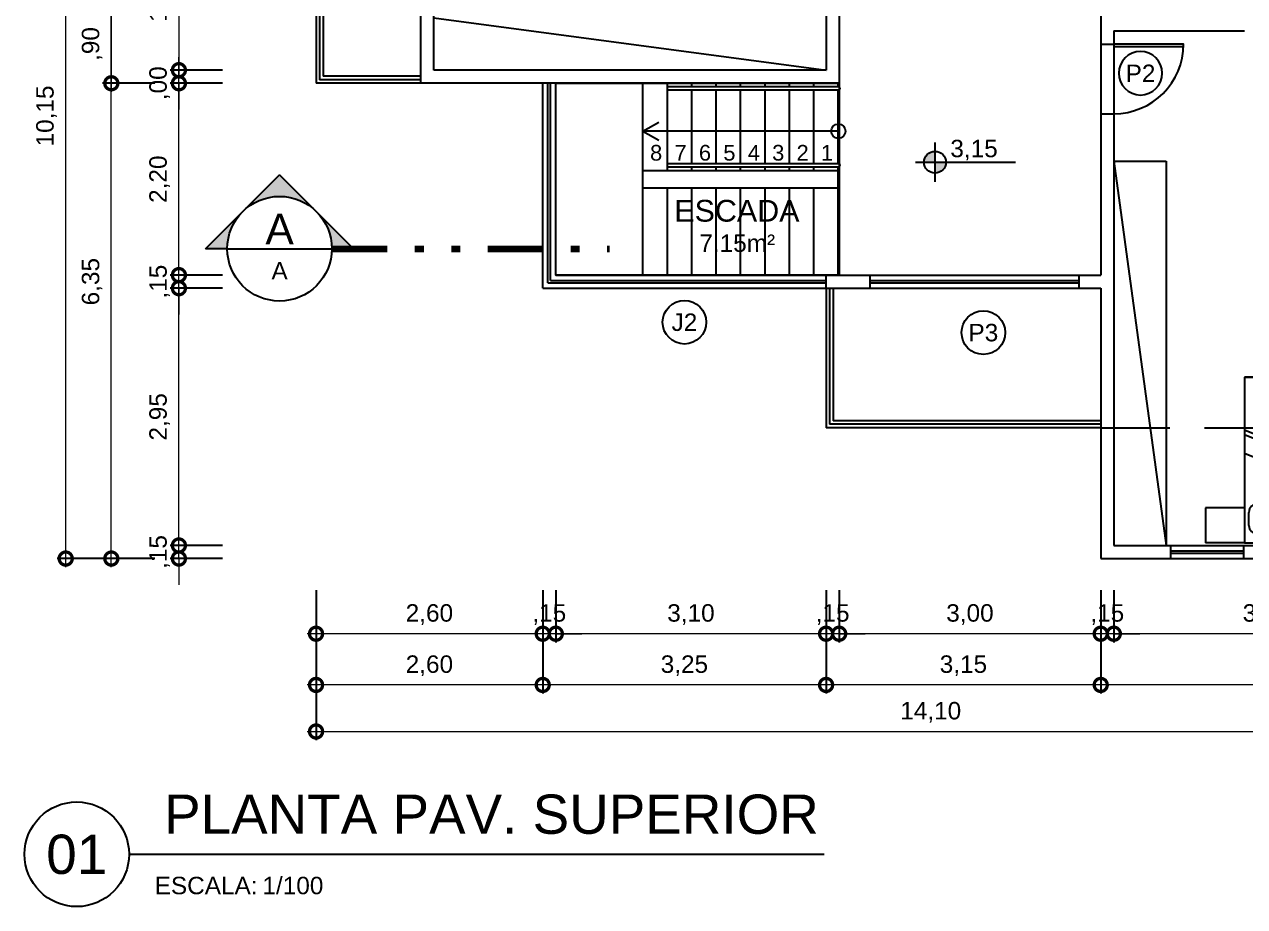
# Model space of a CAD drawing. Header units: metres. Extents: x 47364 to 47486, y 23388 to 23411.
# Drawn here: x 47416.33 to 47430.33, y 23391.08 to 23401.19 of the extents above; entities that cross this region are included whole.
import ezdxf
from ezdxf.enums import TextEntityAlignment as Align

# ---------------------------------------------------------------- set-up
doc = ezdxf.new("R2010")
doc.units = ezdxf.units.M
doc.header["$LTSCALE"] = 0.25
doc.linetypes.add('DIVIDEX2', pattern=[63.5, 25.4, -12.7, 0, -12.7, 0, -12.7])
doc.linetypes.add('HIDDEN2', pattern=[4.7625, 3.175, -1.5875])
doc.layers.add('ARQ_0_AREAS', color=7, linetype='Continuous', true_color=0x5a1694, plot=False)
for name, color, linetype in [('ARQ_ALV CT', 4, 'Continuous'), ('ARQ_ALV VS', 2, 'Continuous'), ('ARQ_ESQ CT', 2, 'Continuous'), ('ARQ_GRADIL', 2, 'Continuous'), ('ARQ_MOB 01', 1, 'Continuous'), ('ARQ_PISO 01', 1, 'Continuous'), ('ARQ_PROJ INF', 1, 'HIDDEN2'), ('ARQ_SIMB 01', 1, 'Continuous'), ('ARQ_TXT 01', 1, 'Continuous'), ('SIMB_01', 1, 'Continuous'), ('SIMB_02', 2, 'Continuous'), ('SIMB_PREENCHIMENTO', 253, 'Continuous'), ('SIMB_TXT', 1, 'Continuous')]:
    doc.layers.add(name, color=color, linetype=linetype)
doc.layers.add('ARQ_COTA_AZUL', color=5, linetype='Continuous', lineweight=20, true_color=0x0000ff)
doc.layers.add('SIMB_LCT', color=252, linetype='DIVIDEX2', lineweight=100)
doc.styles.add('Annot_1.8mm', font='arial.ttf', dxfattribs={"height": 1.8})
doc.styles.add('Annot_2.0mm', font='arial.ttf', dxfattribs={"height": 2})
doc.styles.add('Annot_2.5mm', font='arial.ttf', dxfattribs={"height": 2.5})
doc.styles.add('cota', font='arial.ttf')
doc.styles.add('SIMB', font='arial.ttf')
doc.dimstyles.new('Info 01 - annot', dxfattribs={"dimtxt": 2, "dimasz": 3, "dimexe": 1, "dimexo": 1, "dimgap": 1, "dimtad": 1, "dimzin": 4, "dimtxsty": 'cota', "dimblk": 'DOTSMALL', "dimcen": 2, "dimdle": 1, "dimclrd": 256, "dimclre": 256, "dimclrt": 1, "dimazin": 2, "dimtfac": 0.09, "dimtix": 1, "dimtmove": 2, "dimatfit": 2, "dimfxl": 5, "dimfxlon": 1, "dimtolj": 1, "dimtzin": 4, "dimlwd": -1, "dimarcsym": 1})

# ---------------------------------------------------------------- blocks, each defined once
blk = doc.blocks.new('*U358')
at = {"layer": 'SIMB_02'}
blk.add_line((6, 0), (85.72, 0), dxfattribs=at)
blk.add_circle((0, 0), 6, dxfattribs=at)
at = {"layer": 'SIMB_TXT', "style": 'SIMB'}
blk.add_text('ESCALA:', height=2, dxfattribs=at).set_placement((8.94, -4.58))
blk.add_attdef('TITULO_DO_DESENHO', text='', height=4.5, dxfattribs=at).set_placement((10.02, 1), align=Align.BOTTOM_LEFT)
blk.add_attdef('NUM', text='', height=4.5, dxfattribs=at).set_placement((0, 0), align=Align.MIDDLE_CENTER)
blk.add_attdef('ESCALA', (21.3, -4.58), '', height=2, dxfattribs=at)
blk = doc.blocks.new('CAMA 180')
at = {"layer": 'ARQ_MOB 01'}
for p, q in [((0.4, 1.15), (0, 1.15)), ((0, 0.7), (0, 1.15)), ((0.4, 0.7), (0.4, 1.15)), ((1.9, 0.7), (0, 0.7)), ((0, 0.7), (0, -0.7)), ((0.452, -0.7), (1.026, 0.7)), ((0.665, -0.7), (1.239, 0.7)), ((0.718, -0.7), (1.292, 0.7)), ((1.9, -0.7), (1.9, 0.7)), ((1.9, 0.7), (1.9, -0.7)), ((0.2, 0.65), (0.35, 0.65)), ((0.1, 0.15), (0.1, 0.55)), ((0.45, 0.15), (0.45, 0.55)), ((0.2, 0.05), (0.35, 0.05)), ((0.2, -0.05), (0.35, -0.05)), ((0.1, -0.15), (0.1, -0.55)), ((0.45, -0.15), (0.45, -0.55)), ((0.2, -0.65), (0.35, -0.65)), ((0, -0.7), (1.9, -0.7)), ((0, -0.7), (0, -1.15)), ((0.4, -0.7), (0.4, -1.15)), ((0, -1.15), (0.4, -1.15))]:
    blk.add_line(p, q, dxfattribs=at)
for centre, start, end in [((0.2, 0.55), 90, 180), ((0.35, 0.55), 0, 90), ((0.2, 0.15), 180, 270), ((0.35, 0.15), 270, 0), ((0.2, -0.15), 90, 180), ((0.35, -0.15), 0, 90), ((0.2, -0.55), 180, 270), ((0.35, -0.55), 270, 0)]:
    blk.add_arc(centre, 0.1, start, end, dxfattribs=at)
blk = doc.blocks.new('_DotSmall')
at = {"color": 0, "linetype": 'ByBlock', "const_width": 0.5}
blk.add_lwpolyline([(-0.0625, 0, 1), (0.0625, 0, 1)], format="xyb", close=True, dxfattribs=at)
blk = doc.blocks.new('*D331')
at = {"layer": 'ARQ_COTA_AZUL', "lineweight": -2, "transparency": 16777216}
for p, q in [((47428.828, 23394.706), (47428.828, 23394.106)), ((47432.328, 23394.706), (47432.328, 23394.106))]:
    blk.add_line(p, q, dxfattribs=at)
at = {"layer": 'ARQ_COTA_AZUL', "transparency": 16777216}
blk.add_line((47432.428, 23394.206), (47428.728, 23394.206), dxfattribs=at)
at = {"layer": 'ARQ_COTA_AZUL', "transparency": 16777216, "xscale": 0.3, "yscale": 0.3, "zscale": 0.3, "rotation": 180}
blk.add_blockref('_DotSmall', (47428.828, 23394.206), dxfattribs=at)
at = {"layer": 'ARQ_COTA_AZUL', "transparency": 16777216, "xscale": 0.3, "yscale": 0.3, "zscale": 0.3}
blk.add_blockref('_DotSmall', (47432.328, 23394.206), dxfattribs=at)
at = {"layer": 'ARQ_COTA_AZUL', "color": 1, "transparency": 16777216, "insert": (47430.578, 23394.426), "char_height": 0.2, "attachment_point": 5, "style": 'cota'}
blk.add_mtext('\\A1;3,50', dxfattribs=at)
blk = doc.blocks.new('*D332')
at = {"layer": 'ARQ_COTA_AZUL', "lineweight": -2, "transparency": 16777216}
for p, q in [((47428.678, 23394.706), (47428.678, 23394.106)), ((47428.828, 23394.706), (47428.828, 23394.106))]:
    blk.add_line(p, q, dxfattribs=at)
at = {"layer": 'ARQ_COTA_AZUL', "transparency": 16777216}
for p, q in [((47428.678, 23394.206), (47428.378, 23394.206)), ((47428.828, 23394.206), (47428.678, 23394.206)), ((47428.828, 23394.206), (47429.128, 23394.206))]:
    blk.add_line(p, q, dxfattribs=at)
at = {"layer": 'ARQ_COTA_AZUL', "transparency": 16777216, "xscale": 0.3, "yscale": 0.3, "zscale": 0.3}
blk.add_blockref('_DotSmall', (47428.678, 23394.206), dxfattribs=at)
at = {"layer": 'ARQ_COTA_AZUL', "transparency": 16777216, "xscale": 0.3, "yscale": 0.3, "zscale": 0.3, "rotation": 180}
blk.add_blockref('_DotSmall', (47428.828, 23394.206), dxfattribs=at)
at = {"layer": 'ARQ_COTA_AZUL', "color": 1, "transparency": 16777216, "insert": (47428.753, 23394.426), "char_height": 0.2, "attachment_point": 5, "style": 'cota'}
blk.add_mtext('\\A1;,15', dxfattribs=at)
blk = doc.blocks.new('*D304')
at = {"layer": 'ARQ_COTA_AZUL', "lineweight": -2, "transparency": 16777216}
for p, q in [((47425.678, 23394.706), (47425.678, 23394.106)), ((47428.678, 23394.706), (47428.678, 23394.106))]:
    blk.add_line(p, q, dxfattribs=at)
at = {"layer": 'ARQ_COTA_AZUL', "transparency": 16777216}
blk.add_line((47428.778, 23394.206), (47425.578, 23394.206), dxfattribs=at)
at = {"layer": 'ARQ_COTA_AZUL', "transparency": 16777216, "xscale": 0.3, "yscale": 0.3, "zscale": 0.3, "rotation": 180}
blk.add_blockref('_DotSmall', (47425.678, 23394.206), dxfattribs=at)
at = {"layer": 'ARQ_COTA_AZUL', "transparency": 16777216, "xscale": 0.3, "yscale": 0.3, "zscale": 0.3}
blk.add_blockref('_DotSmall', (47428.678, 23394.206), dxfattribs=at)
at = {"layer": 'ARQ_COTA_AZUL', "color": 1, "transparency": 16777216, "insert": (47427.178, 23394.426), "char_height": 0.2, "attachment_point": 5, "style": 'cota'}
blk.add_mtext('\\A1;3,00', dxfattribs=at)
blk = doc.blocks.new('*D305')
at = {"layer": 'ARQ_COTA_AZUL', "lineweight": -2, "transparency": 16777216}
for p, q in [((47425.528, 23394.706), (47425.528, 23394.106)), ((47425.678, 23394.706), (47425.678, 23394.106))]:
    blk.add_line(p, q, dxfattribs=at)
at = {"layer": 'ARQ_COTA_AZUL', "transparency": 16777216}
for p, q in [((47425.528, 23394.206), (47425.228, 23394.206)), ((47425.678, 23394.206), (47425.528, 23394.206)), ((47425.678, 23394.206), (47425.978, 23394.206))]:
    blk.add_line(p, q, dxfattribs=at)
at = {"layer": 'ARQ_COTA_AZUL', "transparency": 16777216, "xscale": 0.3, "yscale": 0.3, "zscale": 0.3}
blk.add_blockref('_DotSmall', (47425.528, 23394.206), dxfattribs=at)
at = {"layer": 'ARQ_COTA_AZUL', "transparency": 16777216, "xscale": 0.3, "yscale": 0.3, "zscale": 0.3, "rotation": 180}
blk.add_blockref('_DotSmall', (47425.678, 23394.206), dxfattribs=at)
at = {"layer": 'ARQ_COTA_AZUL', "color": 1, "transparency": 16777216, "insert": (47425.603, 23394.426), "char_height": 0.2, "attachment_point": 5, "style": 'cota'}
blk.add_mtext('\\A1;,15', dxfattribs=at)
blk = doc.blocks.new('*D306')
at = {"layer": 'ARQ_COTA_AZUL', "lineweight": -2, "transparency": 16777216}
for p, q in [((47422.428, 23394.706), (47422.428, 23394.106)), ((47425.528, 23394.706), (47425.528, 23394.106))]:
    blk.add_line(p, q, dxfattribs=at)
at = {"layer": 'ARQ_COTA_AZUL', "transparency": 16777216}
blk.add_line((47425.628, 23394.206), (47422.328, 23394.206), dxfattribs=at)
at = {"layer": 'ARQ_COTA_AZUL', "transparency": 16777216, "xscale": 0.3, "yscale": 0.3, "zscale": 0.3, "rotation": 180}
blk.add_blockref('_DotSmall', (47422.428, 23394.206), dxfattribs=at)
at = {"layer": 'ARQ_COTA_AZUL', "transparency": 16777216, "xscale": 0.3, "yscale": 0.3, "zscale": 0.3}
blk.add_blockref('_DotSmall', (47425.528, 23394.206), dxfattribs=at)
at = {"layer": 'ARQ_COTA_AZUL', "color": 1, "transparency": 16777216, "insert": (47423.978, 23394.426), "char_height": 0.2, "attachment_point": 5, "style": 'cota'}
blk.add_mtext('\\A1;3,10', dxfattribs=at)
blk = doc.blocks.new('*D307')
at = {"layer": 'ARQ_COTA_AZUL', "lineweight": -2, "transparency": 16777216}
for p, q in [((47422.278, 23394.706), (47422.278, 23394.106)), ((47422.428, 23394.706), (47422.428, 23394.106))]:
    blk.add_line(p, q, dxfattribs=at)
at = {"layer": 'ARQ_COTA_AZUL', "transparency": 16777216}
for p, q in [((47422.278, 23394.206), (47421.978, 23394.206)), ((47422.428, 23394.206), (47422.278, 23394.206)), ((47422.428, 23394.206), (47422.728, 23394.206))]:
    blk.add_line(p, q, dxfattribs=at)
at = {"layer": 'ARQ_COTA_AZUL', "transparency": 16777216, "xscale": 0.3, "yscale": 0.3, "zscale": 0.3}
blk.add_blockref('_DotSmall', (47422.278, 23394.206), dxfattribs=at)
at = {"layer": 'ARQ_COTA_AZUL', "transparency": 16777216, "xscale": 0.3, "yscale": 0.3, "zscale": 0.3, "rotation": 180}
blk.add_blockref('_DotSmall', (47422.428, 23394.206), dxfattribs=at)
at = {"layer": 'ARQ_COTA_AZUL', "color": 1, "transparency": 16777216, "insert": (47422.353, 23394.426), "char_height": 0.2, "attachment_point": 5, "style": 'cota'}
blk.add_mtext('\\A1;,15', dxfattribs=at)
blk = doc.blocks.new('*D308')
at = {"layer": 'ARQ_COTA_AZUL', "lineweight": -2, "transparency": 16777216}
for p, q in [((47419.678, 23394.706), (47419.678, 23394.106)), ((47422.278, 23394.706), (47422.278, 23394.106))]:
    blk.add_line(p, q, dxfattribs=at)
at = {"layer": 'ARQ_COTA_AZUL', "transparency": 16777216}
blk.add_line((47422.378, 23394.206), (47419.578, 23394.206), dxfattribs=at)
at = {"layer": 'ARQ_COTA_AZUL', "transparency": 16777216, "xscale": 0.3, "yscale": 0.3, "zscale": 0.3, "rotation": 180}
blk.add_blockref('_DotSmall', (47419.678, 23394.206), dxfattribs=at)
at = {"layer": 'ARQ_COTA_AZUL', "transparency": 16777216, "xscale": 0.3, "yscale": 0.3, "zscale": 0.3}
blk.add_blockref('_DotSmall', (47422.278, 23394.206), dxfattribs=at)
at = {"layer": 'ARQ_COTA_AZUL', "color": 1, "transparency": 16777216, "insert": (47420.978, 23394.426), "char_height": 0.2, "attachment_point": 5, "style": 'cota'}
blk.add_mtext('\\A1;2,60', dxfattribs=at)
blk = doc.blocks.new('*D318')
at = {"layer": 'ARQ_COTA_AZUL', "lineweight": -2, "transparency": 16777216}
for p, q in [((47428.678, 23394.119), (47428.678, 23393.519)), ((47433.778, 23394.119), (47433.778, 23393.519))]:
    blk.add_line(p, q, dxfattribs=at)
at = {"layer": 'ARQ_COTA_AZUL', "transparency": 16777216}
blk.add_line((47433.878, 23393.619), (47428.578, 23393.619), dxfattribs=at)
at = {"layer": 'ARQ_COTA_AZUL', "transparency": 16777216, "xscale": 0.3, "yscale": 0.3, "zscale": 0.3, "rotation": 180}
blk.add_blockref('_DotSmall', (47428.678, 23393.619), dxfattribs=at)
at = {"layer": 'ARQ_COTA_AZUL', "transparency": 16777216, "xscale": 0.3, "yscale": 0.3, "zscale": 0.3}
blk.add_blockref('_DotSmall', (47433.778, 23393.619), dxfattribs=at)
at = {"layer": 'ARQ_COTA_AZUL', "color": 1, "transparency": 16777216, "insert": (47431.228, 23393.839), "char_height": 0.2, "attachment_point": 5, "style": 'cota'}
blk.add_mtext('\\A1;5,10', dxfattribs=at)
blk = doc.blocks.new('*D319')
at = {"layer": 'ARQ_COTA_AZUL', "lineweight": -2, "transparency": 16777216}
for p, q in [((47425.528, 23394.119), (47425.528, 23393.519)), ((47428.678, 23394.119), (47428.678, 23393.519))]:
    blk.add_line(p, q, dxfattribs=at)
at = {"layer": 'ARQ_COTA_AZUL', "transparency": 16777216}
blk.add_line((47428.778, 23393.619), (47425.428, 23393.619), dxfattribs=at)
at = {"layer": 'ARQ_COTA_AZUL', "transparency": 16777216, "xscale": 0.3, "yscale": 0.3, "zscale": 0.3, "rotation": 180}
blk.add_blockref('_DotSmall', (47425.528, 23393.619), dxfattribs=at)
at = {"layer": 'ARQ_COTA_AZUL', "transparency": 16777216, "xscale": 0.3, "yscale": 0.3, "zscale": 0.3}
blk.add_blockref('_DotSmall', (47428.678, 23393.619), dxfattribs=at)
at = {"layer": 'ARQ_COTA_AZUL', "color": 1, "transparency": 16777216, "insert": (47427.103, 23393.839), "char_height": 0.2, "attachment_point": 5, "style": 'cota'}
blk.add_mtext('\\A1;3,15', dxfattribs=at)
blk = doc.blocks.new('*D320')
at = {"layer": 'ARQ_COTA_AZUL', "lineweight": -2, "transparency": 16777216}
for p, q in [((47422.278, 23394.119), (47422.278, 23393.519)), ((47425.528, 23394.119), (47425.528, 23393.519))]:
    blk.add_line(p, q, dxfattribs=at)
at = {"layer": 'ARQ_COTA_AZUL', "transparency": 16777216}
blk.add_line((47425.628, 23393.619), (47422.178, 23393.619), dxfattribs=at)
at = {"layer": 'ARQ_COTA_AZUL', "transparency": 16777216, "xscale": 0.3, "yscale": 0.3, "zscale": 0.3, "rotation": 180}
blk.add_blockref('_DotSmall', (47422.278, 23393.619), dxfattribs=at)
at = {"layer": 'ARQ_COTA_AZUL', "transparency": 16777216, "xscale": 0.3, "yscale": 0.3, "zscale": 0.3}
blk.add_blockref('_DotSmall', (47425.528, 23393.619), dxfattribs=at)
at = {"layer": 'ARQ_COTA_AZUL', "color": 1, "transparency": 16777216, "insert": (47423.903, 23393.839), "char_height": 0.2, "attachment_point": 5, "style": 'cota'}
blk.add_mtext('\\A1;3,25', dxfattribs=at)
blk = doc.blocks.new('*D321')
at = {"layer": 'ARQ_COTA_AZUL', "lineweight": -2, "transparency": 16777216}
for p, q in [((47419.678, 23394.119), (47419.678, 23393.519)), ((47422.278, 23394.119), (47422.278, 23393.519))]:
    blk.add_line(p, q, dxfattribs=at)
at = {"layer": 'ARQ_COTA_AZUL', "transparency": 16777216}
blk.add_line((47422.378, 23393.619), (47419.578, 23393.619), dxfattribs=at)
at = {"layer": 'ARQ_COTA_AZUL', "transparency": 16777216, "xscale": 0.3, "yscale": 0.3, "zscale": 0.3, "rotation": 180}
blk.add_blockref('_DotSmall', (47419.678, 23393.619), dxfattribs=at)
at = {"layer": 'ARQ_COTA_AZUL', "transparency": 16777216, "xscale": 0.3, "yscale": 0.3, "zscale": 0.3}
blk.add_blockref('_DotSmall', (47422.278, 23393.619), dxfattribs=at)
at = {"layer": 'ARQ_COTA_AZUL', "color": 1, "transparency": 16777216, "insert": (47420.978, 23393.839), "char_height": 0.2, "attachment_point": 5, "style": 'cota'}
blk.add_mtext('\\A1;2,60', dxfattribs=at)
blk = doc.blocks.new('*D322')
at = {"layer": 'ARQ_COTA_AZUL', "lineweight": -2, "transparency": 16777216}
for p, q in [((47419.678, 23393.585), (47419.678, 23392.985)), ((47433.778, 23393.585), (47433.778, 23392.985))]:
    blk.add_line(p, q, dxfattribs=at)
at = {"layer": 'ARQ_COTA_AZUL', "transparency": 16777216}
blk.add_line((47419.578, 23393.085), (47433.878, 23393.085), dxfattribs=at)
at = {"layer": 'ARQ_COTA_AZUL', "transparency": 16777216, "xscale": 0.3, "yscale": 0.3, "zscale": 0.3, "rotation": 180}
blk.add_blockref('_DotSmall', (47419.678, 23393.085), dxfattribs=at)
at = {"layer": 'ARQ_COTA_AZUL', "transparency": 16777216, "xscale": 0.3, "yscale": 0.3, "zscale": 0.3}
blk.add_blockref('_DotSmall', (47433.778, 23393.085), dxfattribs=at)
at = {"layer": 'ARQ_COTA_AZUL', "color": 1, "transparency": 16777216, "insert": (47426.728, 23393.305), "char_height": 0.2, "attachment_point": 5, "style": 'cota'}
blk.add_mtext('\\A1;14,10', dxfattribs=at)
blk = doc.blocks.new('*U22')
at = {"layer": 'SIMB_02'}
blk.add_circle((0, 0), 2.5, dxfattribs=at)
at = {"layer": 'SIMB_TXT', "style": 'SIMB'}
blk.add_attdef('CDESQ', text='', height=2, dxfattribs=at).set_placement((0, 0), align=Align.MIDDLE_CENTER)
blk = doc.blocks.new('*D309')
at = {"layer": 'ARQ_COTA_AZUL', "transparency": 16777216}
for p, q in [((47418.105, 23395.218), (47418.105, 23395.518)), ((47418.105, 23395.068), (47418.105, 23395.218)), ((47418.105, 23395.068), (47418.105, 23394.768))]:
    blk.add_line(p, q, dxfattribs=at)
at = {"layer": 'ARQ_COTA_AZUL', "lineweight": -2, "transparency": 16777216}
for p, q in [((47418.605, 23395.218), (47418.005, 23395.218)), ((47418.605, 23395.068), (47418.005, 23395.068))]:
    blk.add_line(p, q, dxfattribs=at)
at = {"layer": 'ARQ_COTA_AZUL', "transparency": 16777216, "xscale": 0.3, "yscale": 0.3, "zscale": 0.3}
for p, rotation in [((47418.105, 23395.218), 270), ((47418.105, 23395.068), 90)]:
    blk.add_blockref('_DotSmall', p, dxfattribs=dict(at, rotation=rotation))
at = {"layer": 'ARQ_COTA_AZUL', "color": 1, "transparency": 16777216, "insert": (47417.884, 23395.143), "char_height": 0.2, "attachment_point": 5, "rotation": 90, "style": 'cota'}
blk.add_mtext('\\A1;,15', dxfattribs=at)
blk = doc.blocks.new('*D310')
at = {"layer": 'ARQ_COTA_AZUL', "transparency": 16777216}
blk.add_line((47418.105, 23395.118), (47418.105, 23398.268), dxfattribs=at)
at = {"layer": 'ARQ_COTA_AZUL', "lineweight": -2, "transparency": 16777216}
for p, q in [((47418.605, 23398.168), (47418.005, 23398.168)), ((47418.605, 23395.218), (47418.005, 23395.218))]:
    blk.add_line(p, q, dxfattribs=at)
at = {"layer": 'ARQ_COTA_AZUL', "transparency": 16777216, "xscale": 0.3, "yscale": 0.3, "zscale": 0.3}
for p, rotation in [((47418.105, 23398.168), 90), ((47418.105, 23395.218), 270)]:
    blk.add_blockref('_DotSmall', p, dxfattribs=dict(at, rotation=rotation))
at = {"layer": 'ARQ_COTA_AZUL', "color": 1, "transparency": 16777216, "insert": (47417.884, 23396.693), "char_height": 0.2, "attachment_point": 5, "rotation": 90, "style": 'cota'}
blk.add_mtext('\\A1;2,95', dxfattribs=at)
blk = doc.blocks.new('*D311')
at = {"layer": 'ARQ_COTA_AZUL', "transparency": 16777216}
for p, q in [((47418.105, 23398.318), (47418.105, 23398.618)), ((47418.105, 23398.168), (47418.105, 23398.318)), ((47418.105, 23398.168), (47418.105, 23397.868))]:
    blk.add_line(p, q, dxfattribs=at)
at = {"layer": 'ARQ_COTA_AZUL', "lineweight": -2, "transparency": 16777216}
for p, q in [((47418.605, 23398.318), (47418.005, 23398.318)), ((47418.605, 23398.168), (47418.005, 23398.168))]:
    blk.add_line(p, q, dxfattribs=at)
at = {"layer": 'ARQ_COTA_AZUL', "transparency": 16777216, "xscale": 0.3, "yscale": 0.3, "zscale": 0.3}
for p, rotation in [((47418.105, 23398.318), 270), ((47418.105, 23398.168), 90)]:
    blk.add_blockref('_DotSmall', p, dxfattribs=dict(at, rotation=rotation))
at = {"layer": 'ARQ_COTA_AZUL', "color": 1, "transparency": 16777216, "insert": (47417.884, 23398.243), "char_height": 0.2, "attachment_point": 5, "rotation": 90, "style": 'cota'}
blk.add_mtext('\\A1;,15', dxfattribs=at)
blk = doc.blocks.new('*D312')
at = {"layer": 'ARQ_COTA_AZUL', "lineweight": -2, "transparency": 16777216}
for p, q in [((47418.605, 23400.518), (47418.005, 23400.518)), ((47418.605, 23398.318), (47418.005, 23398.318))]:
    blk.add_line(p, q, dxfattribs=at)
at = {"layer": 'ARQ_COTA_AZUL', "transparency": 16777216}
blk.add_line((47418.105, 23398.218), (47418.105, 23400.618), dxfattribs=at)
at = {"layer": 'ARQ_COTA_AZUL', "transparency": 16777216, "xscale": 0.3, "yscale": 0.3, "zscale": 0.3}
for p, rotation in [((47418.105, 23400.518), 90), ((47418.105, 23398.318), 270)]:
    blk.add_blockref('_DotSmall', p, dxfattribs=dict(at, rotation=rotation))
at = {"layer": 'ARQ_COTA_AZUL', "color": 1, "transparency": 16777216, "insert": (47417.884, 23399.418), "char_height": 0.2, "attachment_point": 5, "rotation": 90, "style": 'cota'}
blk.add_mtext('\\A1;2,20', dxfattribs=at)
blk = doc.blocks.new('*D313')
at = {"layer": 'ARQ_COTA_AZUL', "transparency": 16777216}
for q in [(47418.105, 23400.818), (47418.105, 23400.218)]:
    blk.add_line((47418.105, 23400.518), q, dxfattribs=at)
at = {"layer": 'ARQ_COTA_AZUL', "lineweight": -2, "transparency": 16777216}
blk.add_line((47418.605, 23400.518), (47418.005, 23400.518), dxfattribs=at)
blk.add_line((47418.605, 23400.518), (47418.005, 23400.518), dxfattribs=at)
at = {"layer": 'ARQ_COTA_AZUL', "transparency": 16777216, "xscale": 0.3, "yscale": 0.3, "zscale": 0.3}
for rotation in [270, 90]:
    blk.add_blockref('_DotSmall', (47418.105, 23400.518), dxfattribs=dict(at, rotation=rotation))
at = {"layer": 'ARQ_COTA_AZUL', "color": 1, "transparency": 16777216, "insert": (47417.884, 23400.518), "char_height": 0.2, "attachment_point": 5, "rotation": 90, "style": 'cota'}
blk.add_mtext('\\A1;,00', dxfattribs=at)
blk = doc.blocks.new('*D354')
at = {"layer": 'ARQ_COTA_AZUL', "transparency": 16777216}
blk.add_line((47417.33, 23394.968), (47417.33, 23401.518), dxfattribs=at)
at = {"layer": 'ARQ_COTA_AZUL', "lineweight": -2, "transparency": 16777216}
for p, q in [((47417.83, 23401.418), (47417.23, 23401.418)), ((47417.83, 23395.068), (47417.23, 23395.068))]:
    blk.add_line(p, q, dxfattribs=at)
at = {"layer": 'ARQ_COTA_AZUL', "transparency": 16777216, "xscale": 0.3, "yscale": 0.3, "zscale": 0.3}
for p, rotation in [((47417.33, 23401.418), 90), ((47417.33, 23395.068), 270)]:
    blk.add_blockref('_DotSmall', p, dxfattribs=dict(at, rotation=rotation))
at = {"layer": 'ARQ_COTA_AZUL', "color": 1, "transparency": 16777216, "insert": (47417.11, 23398.243), "char_height": 0.2, "attachment_point": 5, "rotation": 90, "style": 'cota'}
blk.add_mtext('\\A1;6,35', dxfattribs=at)
blk = doc.blocks.new('*D355')
at = {"layer": 'ARQ_COTA_AZUL', "transparency": 16777216}
blk.add_line((47417.33, 23401.518), (47417.33, 23400.418), dxfattribs=at)
at = {"layer": 'ARQ_COTA_AZUL', "lineweight": -2, "transparency": 16777216}
for p, q in [((47417.83, 23401.418), (47417.23, 23401.418)), ((47417.83, 23400.518), (47417.23, 23400.518))]:
    blk.add_line(p, q, dxfattribs=at)
at = {"layer": 'ARQ_COTA_AZUL', "transparency": 16777216, "xscale": 0.3, "yscale": 0.3, "zscale": 0.3}
for p, rotation in [((47417.33, 23401.418), 90), ((47417.33, 23400.518), 270)]:
    blk.add_blockref('_DotSmall', p, dxfattribs=dict(at, rotation=rotation))
at = {"layer": 'ARQ_COTA_AZUL', "color": 1, "transparency": 16777216, "insert": (47417.11, 23400.968), "char_height": 0.2, "attachment_point": 5, "rotation": 90, "style": 'cota'}
blk.add_mtext('\\A1;,90', dxfattribs=at)
blk = doc.blocks.new('*D356')
at = {"layer": 'ARQ_COTA_AZUL', "lineweight": -2, "transparency": 16777216}
for p, q in [((47417.83, 23404.018), (47417.23, 23404.018)), ((47417.83, 23400.518), (47417.23, 23400.518))]:
    blk.add_line(p, q, dxfattribs=at)
at = {"layer": 'ARQ_COTA_AZUL', "transparency": 16777216}
blk.add_line((47417.33, 23400.418), (47417.33, 23404.118), dxfattribs=at)
at = {"layer": 'ARQ_COTA_AZUL', "transparency": 16777216, "xscale": 0.3, "yscale": 0.3, "zscale": 0.3}
for p, rotation in [((47417.33, 23404.018), 90), ((47417.33, 23400.518), 270)]:
    blk.add_blockref('_DotSmall', p, dxfattribs=dict(at, rotation=rotation))
at = {"layer": 'ARQ_COTA_AZUL', "color": 1, "transparency": 16777216, "insert": (47417.11, 23402.268), "char_height": 0.2, "attachment_point": 5, "rotation": 90, "style": 'cota'}
blk.add_mtext('\\A1;3,50', dxfattribs=at)
blk = doc.blocks.new('*D351')
at = {"layer": 'ARQ_COTA_AZUL', "transparency": 16777216}
blk.add_line((47418.105, 23402.418), (47418.105, 23400.568), dxfattribs=at)
at = {"layer": 'ARQ_COTA_AZUL', "lineweight": -2, "transparency": 16777216}
for p, q in [((47418.605, 23402.318), (47418.005, 23402.318)), ((47418.605, 23400.668), (47418.005, 23400.668))]:
    blk.add_line(p, q, dxfattribs=at)
at = {"layer": 'ARQ_COTA_AZUL', "transparency": 16777216, "xscale": 0.3, "yscale": 0.3, "zscale": 0.3}
for p, rotation in [((47418.105, 23402.318), 90), ((47418.105, 23400.668), 270)]:
    blk.add_blockref('_DotSmall', p, dxfattribs=dict(at, rotation=rotation))
at = {"layer": 'ARQ_COTA_AZUL', "color": 1, "transparency": 16777216, "insert": (47417.884, 23401.493), "char_height": 0.2, "attachment_point": 5, "rotation": 90, "style": 'cota'}
blk.add_mtext('\\A1;1,65', dxfattribs=at)
blk = doc.blocks.new('*D352')
at = {"layer": 'ARQ_COTA_AZUL', "transparency": 16777216}
blk.add_line((47416.807, 23394.968), (47416.807, 23405.318), dxfattribs=at)
at = {"layer": 'ARQ_COTA_AZUL', "lineweight": -2, "transparency": 16777216}
for p, q in [((47417.307, 23405.218), (47416.707, 23405.218)), ((47417.307, 23395.068), (47416.707, 23395.068))]:
    blk.add_line(p, q, dxfattribs=at)
at = {"layer": 'ARQ_COTA_AZUL', "transparency": 16777216, "xscale": 0.3, "yscale": 0.3, "zscale": 0.3}
for p, rotation in [((47416.807, 23405.218), 90), ((47416.807, 23395.068), 270)]:
    blk.add_blockref('_DotSmall', p, dxfattribs=dict(at, rotation=rotation))
at = {"layer": 'ARQ_COTA_AZUL', "color": 1, "transparency": 16777216, "insert": (47416.587, 23400.143), "char_height": 0.2, "attachment_point": 5, "rotation": 90, "style": 'cota'}
blk.add_mtext('\\A1;10,15', dxfattribs=at)
blk = doc.blocks.new('*U250')
at = {"layer": 'SIMB_PREENCHIMENTO', "transparency": 33554587}
h = blk.add_hatch(color=256, dxfattribs=at)
h.dxf.hatch_style = 1
h.paths.add_polyline_path([(0, 8.48), (-4.15, 4.33, -0.401827), (4.15, 4.33)])
h = blk.add_hatch(color=256, dxfattribs=at)
h.dxf.hatch_style = 1
h.paths.add_polyline_path([(-4.33, 4.15), (-8.48, 0), (-6, 0, -0.193399)])
h = blk.add_hatch(color=256, dxfattribs=at)
h.dxf.hatch_style = 1
h.paths.add_polyline_path([(4.33, 4.15, -0.193399), (6, 0), (8.48, 0)])
at = {"layer": 'SIMB_01'}
for p, q in [((-8.48, 0), (0, 8.48)), ((8.48, 0), (0, 8.48)), ((-6, 0), (-8.48, 0)), ((-6, 0), (6, 0)), ((6, 0), (8.48, 0))]:
    blk.add_line(p, q, dxfattribs=at)
blk.add_circle((0, 0), 6, dxfattribs=at)
at = {"layer": 'SIMB_LCT'}
blk.add_line((6, 0), (37.85, 0), dxfattribs=at)
at = {"layer": 'SIMB_TXT', "style": 'SIMB'}
for tag, height, p in [('000', 3.5, (0, 2.25)), ('999', 2, (0, -2.53))]:
    blk.add_attdef(tag, text='', height=height, dxfattribs=at).set_placement(p, align=Align.MIDDLE_CENTER)
blk = doc.blocks.new('nivel_PB_A_D')
at = {"layer": 'SIMB_PREENCHIMENTO', "transparency": 33554587}
h = blk.add_hatch(color=256, dxfattribs=at)
h.dxf.hatch_style = 1
h.paths.add_polyline_path([(0, 1.25, 0.414214), (-1.25, 0), (0, 0)])
h.paths.add_polyline_path([(1.25, 0), (0, 0), (0, -1.25, 0.414214)])
at = {"layer": 'SIMB_01'}
for p, q in [((0, 2.25), (0, -2.25)), ((-2.25, 0), (9.25, 0))]:
    blk.add_line(p, q, dxfattribs=at)
blk.add_circle((0, 0), 1.25, dxfattribs=at)
at = {"layer": 'SIMB_TXT', "style": 'SIMB'}
blk.add_attdef('00,00', (1.76, 0.58), '', height=2, dxfattribs=at)

msp = doc.modelspace()

# ---------------------------------------------------------------- linework, layer by layer
at = {"layer": 'ARQ_0_AREAS'}
msp.add_line((47425.528, 23398.168), (47425.528, 23398.318), dxfattribs=at)
msp.add_lwpolyline([(47422.428, 23400.518), (47425.678, 23400.518), (47425.678, 23398.318), (47422.428, 23398.318)], close=True, dxfattribs=at)
at = {"layer": 'ARQ_ALV CT'}
for p, q in [((47420.878, 23400.518), (47420.878, 23404.018)), ((47421.028, 23400.668), (47421.028, 23403.868)), ((47425.528, 23401.418), (47425.528, 23400.668)), ((47425.678, 23401.418), (47425.678, 23400.518)), ((47428.678, 23401.418), (47428.678, 23400.968)), ((47428.828, 23401.118), (47430.328, 23401.118)), ((47428.828, 23401.118), (47428.828, 23400.968)), ((47428.678, 23400.968), (47428.828, 23400.968)), ((47425.528, 23400.668), (47421.028, 23400.668)), ((47425.678, 23400.518), (47420.878, 23400.518)), ((47428.678, 23400.168), (47428.828, 23400.168)), ((47428.678, 23400.168), (47428.678, 23398.318)), ((47428.828, 23400.168), (47428.828, 23395.218)), ((47425.528, 23398.318), (47426.028, 23398.318)), ((47425.528, 23398.168), (47425.528, 23398.318)), ((47426.028, 23398.318), (47426.028, 23398.168)), ((47428.428, 23398.318), (47428.678, 23398.318)), ((47428.428, 23398.318), (47428.428, 23398.168)), ((47425.528, 23398.168), (47426.028, 23398.168)), ((47428.428, 23398.168), (47428.678, 23398.168)), ((47428.678, 23398.168), (47428.678, 23395.068)), ((47428.828, 23395.218), (47429.478, 23395.218)), ((47429.478, 23395.218), (47429.478, 23395.068)), ((47430.315, 23395.218), (47432.328, 23395.218)), ((47430.315, 23395.218), (47430.315, 23395.068)), ((47428.678, 23395.068), (47429.478, 23395.068)), ((47430.315, 23395.068), (47432.478, 23395.068))]:
    msp.add_line(p, q, dxfattribs=at)
at = {"layer": 'ARQ_ALV VS'}
for p, q in [((47429.478, 23395.218), (47430.315, 23395.218)), ((47429.478, 23395.068), (47430.315, 23395.068))]:
    msp.add_line(p, q, dxfattribs=at)
at = {"layer": 'ARQ_ESQ CT'}
for p, q in [((47422.338, 23398.228), (47422.338, 23400.518)), ((47422.368, 23398.258), (47422.368, 23400.518)), ((47422.338, 23398.228), (47425.528, 23398.228)), ((47422.368, 23398.258), (47425.528, 23398.258)), ((47426.028, 23398.258), (47428.428, 23398.258)), ((47426.028, 23398.228), (47428.428, 23398.228)), ((47429.478, 23395.158), (47430.315, 23395.158)), ((47429.478, 23395.128), (47430.315, 23395.128))]:
    msp.add_line(p, q, dxfattribs=at)
msp.add_lwpolyline([(47428.828, 23400.968), (47428.828, 23400.938), (47429.628, 23400.938), (47429.628, 23400.968)], close=True, dxfattribs=at)
at = {"layer": 'ARQ_GRADIL'}
for p, q in [((47419.718, 23403.978), (47419.718, 23400.558)), ((47419.758, 23403.938), (47419.758, 23400.598)), ((47420.878, 23400.558), (47419.718, 23400.558)), ((47420.878, 23400.598), (47419.758, 23400.598)), ((47425.668, 23400.478), (47423.708, 23400.478)), ((47425.668, 23400.438), (47423.708, 23400.438)), ((47423.708, 23399.598), (47425.668, 23399.598)), ((47423.708, 23399.558), (47425.668, 23399.558)), ((47425.568, 23398.168), (47425.568, 23396.608)), ((47425.608, 23398.168), (47425.608, 23396.648)), ((47428.678, 23396.608), (47425.568, 23396.608)), ((47428.678, 23396.648), (47425.608, 23396.648))]:
    msp.add_line(p, q, dxfattribs=at)
for centre in [(47425.668, 23400.458), (47425.668, 23399.578)]:
    msp.add_arc(centre, 0.02, 270, 90, dxfattribs=at)
at = {"layer": 'ARQ_MOB 01'}
for p, q in [((47421.028, 23401.268), (47425.528, 23400.668)), ((47428.828, 23399.624), (47429.428, 23399.624)), ((47428.828, 23399.624), (47429.428, 23395.218)), ((47429.428, 23399.624), (47429.428, 23395.218))]:
    msp.add_line(p, q, dxfattribs=at)
at = {"layer": 'ARQ_PISO 01'}
for p, q in [((47419.678, 23404.018), (47419.678, 23400.518)), ((47428.678, 23400.968), (47428.678, 23400.168)), ((47428.828, 23400.968), (47428.828, 23400.168)), ((47420.878, 23400.518), (47419.678, 23400.518)), ((47422.278, 23398.168), (47422.278, 23400.518)), ((47422.428, 23398.318), (47422.428, 23400.518)), ((47423.428, 23398.318), (47423.428, 23400.518)), ((47423.708, 23399.518), (47423.708, 23400.518)), ((47423.988, 23400.478), (47423.988, 23400.518)), ((47424.268, 23400.478), (47424.268, 23400.518)), ((47424.548, 23400.478), (47424.548, 23400.518)), ((47424.828, 23400.478), (47424.828, 23400.518)), ((47425.108, 23400.478), (47425.108, 23400.518)), ((47425.388, 23400.478), (47425.388, 23400.518)), ((47425.668, 23400.478), (47425.668, 23400.518)), ((47423.988, 23399.598), (47423.988, 23400.438)), ((47424.268, 23399.598), (47424.268, 23400.438)), ((47424.548, 23399.598), (47424.548, 23400.438)), ((47424.828, 23399.598), (47424.828, 23400.438)), ((47425.108, 23399.598), (47425.108, 23400.438)), ((47425.388, 23399.598), (47425.388, 23400.438)), ((47425.668, 23399.598), (47425.668, 23400.438)), ((47423.988, 23399.518), (47423.988, 23399.558)), ((47424.268, 23399.518), (47424.268, 23399.558)), ((47424.548, 23399.518), (47424.548, 23399.558)), ((47424.828, 23399.518), (47424.828, 23399.558)), ((47425.108, 23399.518), (47425.108, 23399.558)), ((47425.388, 23399.518), (47425.388, 23399.558)), ((47425.668, 23399.518), (47425.668, 23399.558)), ((47423.428, 23399.518), (47425.668, 23399.518)), ((47425.668, 23398.318), (47425.668, 23399.518)), ((47423.428, 23399.318), (47425.668, 23399.318)), ((47423.708, 23398.318), (47423.708, 23399.318)), ((47423.988, 23398.318), (47423.988, 23399.318)), ((47424.268, 23398.318), (47424.268, 23399.318)), ((47424.548, 23398.318), (47424.548, 23399.318)), ((47424.828, 23398.318), (47424.828, 23399.318)), ((47425.108, 23398.318), (47425.108, 23399.318)), ((47425.388, 23398.318), (47425.388, 23399.318)), ((47422.428, 23398.318), (47425.528, 23398.318)), ((47426.028, 23398.318), (47428.428, 23398.318)), ((47422.278, 23398.168), (47425.528, 23398.168)), ((47425.528, 23398.168), (47425.528, 23396.568)), ((47426.028, 23398.168), (47428.428, 23398.168)), ((47428.678, 23396.568), (47425.528, 23396.568))]:
    msp.add_line(p, q, dxfattribs=at)
at = {"layer": 'ARQ_PROJ INF'}
msp.add_line((47428.678, 23396.568), (47432.478, 23396.568), dxfattribs=at)
at = {"layer": 'ARQ_SIMB 01'}
for p, q in [((47423.428, 23399.968), (47423.608, 23400.07)), ((47425.668, 23399.968), (47423.428, 23399.968)), ((47423.428, 23399.968), (47423.608, 23399.865))]:
    msp.add_line(p, q, dxfattribs=at)
msp.add_circle((47425.668, 23399.968), 0.0819, dxfattribs=at)
msp.add_arc((47428.828, 23400.968), 0.8, 270, 0, dxfattribs=at)

# ---------------------------------------------------------------- block references
at = {"layer": 'ARQ_0_AREAS', "xscale": 0.1, "yscale": 0.1, "zscale": 0.1}
msp.add_blockref('nivel_PB_A_D', (47426.777, 23399.612), dxfattribs=at).add_auto_attribs({'00,00': '3,15'})
at = {"layer": 'ARQ_MOB 01', "linetype": 'Continuous', "rotation": 90.00000000000001}
msp.add_blockref('CAMA 180', (47431.028, 23395.248), dxfattribs=at)
at = {"layer": 'SIMB_01'}
ref = msp.add_blockref('*U22', (47429.134, 23400.633), dxfattribs=dict(at, xscale=-0.1, yscale=0.1, zscale=0.1, rotation=180))
ref.add_attrib('CDESQ', 'P2', dxfattribs={"layer": 'SIMB_TXT', "height": 0.2, "style": 'SIMB'}).set_placement((47429.134, 23400.632), align=Align.MIDDLE_CENTER)
at = {"layer": 'SIMB_01', "xscale": 0.1, "yscale": 0.1, "zscale": 0.1}
for name, p, values in [('*U250', (47419.26, 23398.621), {'999': 'A', '000': 'A'}), ('*U22', (47423.903, 23397.778), {'CDESQ': 'J2'}), ('*U22', (47427.332, 23397.659), {'CDESQ': 'P3'}), ('*U358', (47416.933, 23391.677), {'TITULO_DO_DESENHO': 'PLANTA PAV. SUPERIOR', 'NUM': '01', 'ESCALA': '1/100'})]:
    msp.add_blockref(name, p, dxfattribs=at).add_auto_attribs(values)

# ---------------------------------------------------------------- texts
at = {"layer": 'ARQ_TXT 01', "attachment_point": 1}
for s, insert, char_height, width, style in [('8', (47423.509, 23399.811), 0.18, 1.02, 'Annot_1.8mm'), ('7', (47423.789, 23399.811), 0.18, 1.02, 'Annot_1.8mm'), ('6', (47424.069, 23399.811), 0.18, 1.02, 'Annot_1.8mm'), ('5', (47424.349, 23399.811), 0.18, 1.02, 'Annot_1.8mm'), ('4', (47424.629, 23399.811), 0.18, 1.02, 'Annot_1.8mm'), ('3', (47424.909, 23399.811), 0.18, 1.02, 'Annot_1.8mm'), ('2', (47425.189, 23399.811), 0.18, 1.02, 'Annot_1.8mm'), ('1', (47425.469, 23399.811), 0.18, 1.02, 'Annot_1.8mm'), ('ESCADA', (47423.787, 23399.181), 0.25, 2.41083, 'Annot_2.5mm'), ('7.15m²', (47424.074, 23398.784), 0.2, 1.1094, 'Annot_2.0mm')]:
    msp.add_mtext(s, dxfattribs=dict(at, insert=insert, char_height=char_height, width=width, style=style))

# ---------------------------------------------------------------- dimensions: what is measured, and where the dimension line sits
at = {"layer": 'ARQ_COTA_AZUL'}
for base, p1, p2, picture, middle in [((47416.807, 23405.218), (47428.678, 23395.068), (47428.678, 23405.218), '*D352', (47416.587, 23400.143)), ((47417.33, 23404.018), (47422.278, 23400.518), (47419.678, 23404.018), '*D356', (47417.11, 23402.268)), ((47418.105, 23400.668), (47424.478, 23402.318), (47419.678, 23400.668), '*D351', (47417.884, 23401.493)), ((47417.33, 23401.418), (47428.678, 23395.068), (47428.678, 23401.418), '*D354', (47417.11, 23398.243)), ((47417.33, 23400.518), (47428.678, 23401.418), (47422.278, 23400.518), '*D355', (47417.11, 23400.968)), ((47418.104675434, 23400.517817409), (47419.678016295, 23400.517817409), (47419.678016295, 23400.517817409), '*D313', (47417.884484438, 23400.517817409)), ((47418.105, 23400.518), (47422.428, 23398.318), (47419.678, 23400.518), '*D312', (47417.884, 23399.418)), ((47418.105, 23398.318), (47422.278, 23398.168), (47422.428, 23398.318), '*D311', (47417.884, 23398.243)), ((47418.105, 23398.168), (47428.828, 23395.218), (47422.278, 23398.168), '*D310', (47417.884, 23396.693)), ((47418.105, 23395.218), (47428.678, 23395.068), (47428.828, 23395.218), '*D309', (47417.884, 23395.143))]:
    dim = msp.add_linear_dim(base=base, p1=p1, p2=p2, angle=90, dimstyle='Info 01 - annot', dxfattribs=at)
    dim.commit()
    dim.dimension.update_dxf_attribs({"geometry": picture, "text_midpoint": middle})
for base, p1, p2, picture, middle in [((47425.678, 23394.206), (47428.678, 23400.968), (47425.678, 23400.518), '*D304', (47427.178, 23394.426)), ((47428.678, 23394.206), (47428.828, 23400.968), (47428.678, 23400.968), '*D332', (47428.753, 23394.426)), ((47428.828, 23394.206), (47432.328, 23395.218), (47428.828, 23400.968), '*D331', (47430.578, 23394.426)), ((47422.428, 23394.206), (47425.528, 23400.668), (47422.428, 23398.318), '*D306', (47423.978, 23394.426)), ((47425.528, 23394.206), (47425.678, 23400.518), (47425.528, 23400.668), '*D305', (47425.603, 23394.426)), ((47419.678, 23394.206), (47422.278, 23398.168), (47419.678, 23400.518), '*D308', (47420.978, 23394.426)), ((47419.678, 23393.619), (47422.278, 23398.168), (47419.678, 23400.518), '*D321', (47420.978, 23393.839)), ((47433.778, 23393.085), (47419.678, 23400.518), (47433.778, 23395.068), '*D322', (47426.728, 23393.305)), ((47422.278, 23394.206), (47422.428, 23398.318), (47422.278, 23398.168), '*D307', (47422.353, 23394.426)), ((47422.278, 23393.619), (47425.528, 23398.168), (47422.278, 23398.168), '*D320', (47423.903, 23393.839)), ((47425.528, 23393.619), (47428.678, 23395.068), (47425.528, 23398.168), '*D319', (47427.103, 23393.839)), ((47428.678, 23393.619), (47433.778, 23395.068), (47428.678, 23395.068), '*D318', (47431.228, 23393.839))]:
    dim = msp.add_linear_dim(base=base, p1=p1, p2=p2, dimstyle='Info 01 - annot', dxfattribs=at)
    dim.commit()
    dim.dimension.update_dxf_attribs({"geometry": picture, "text_midpoint": middle})

doc.saveas('drawing.dxf')
